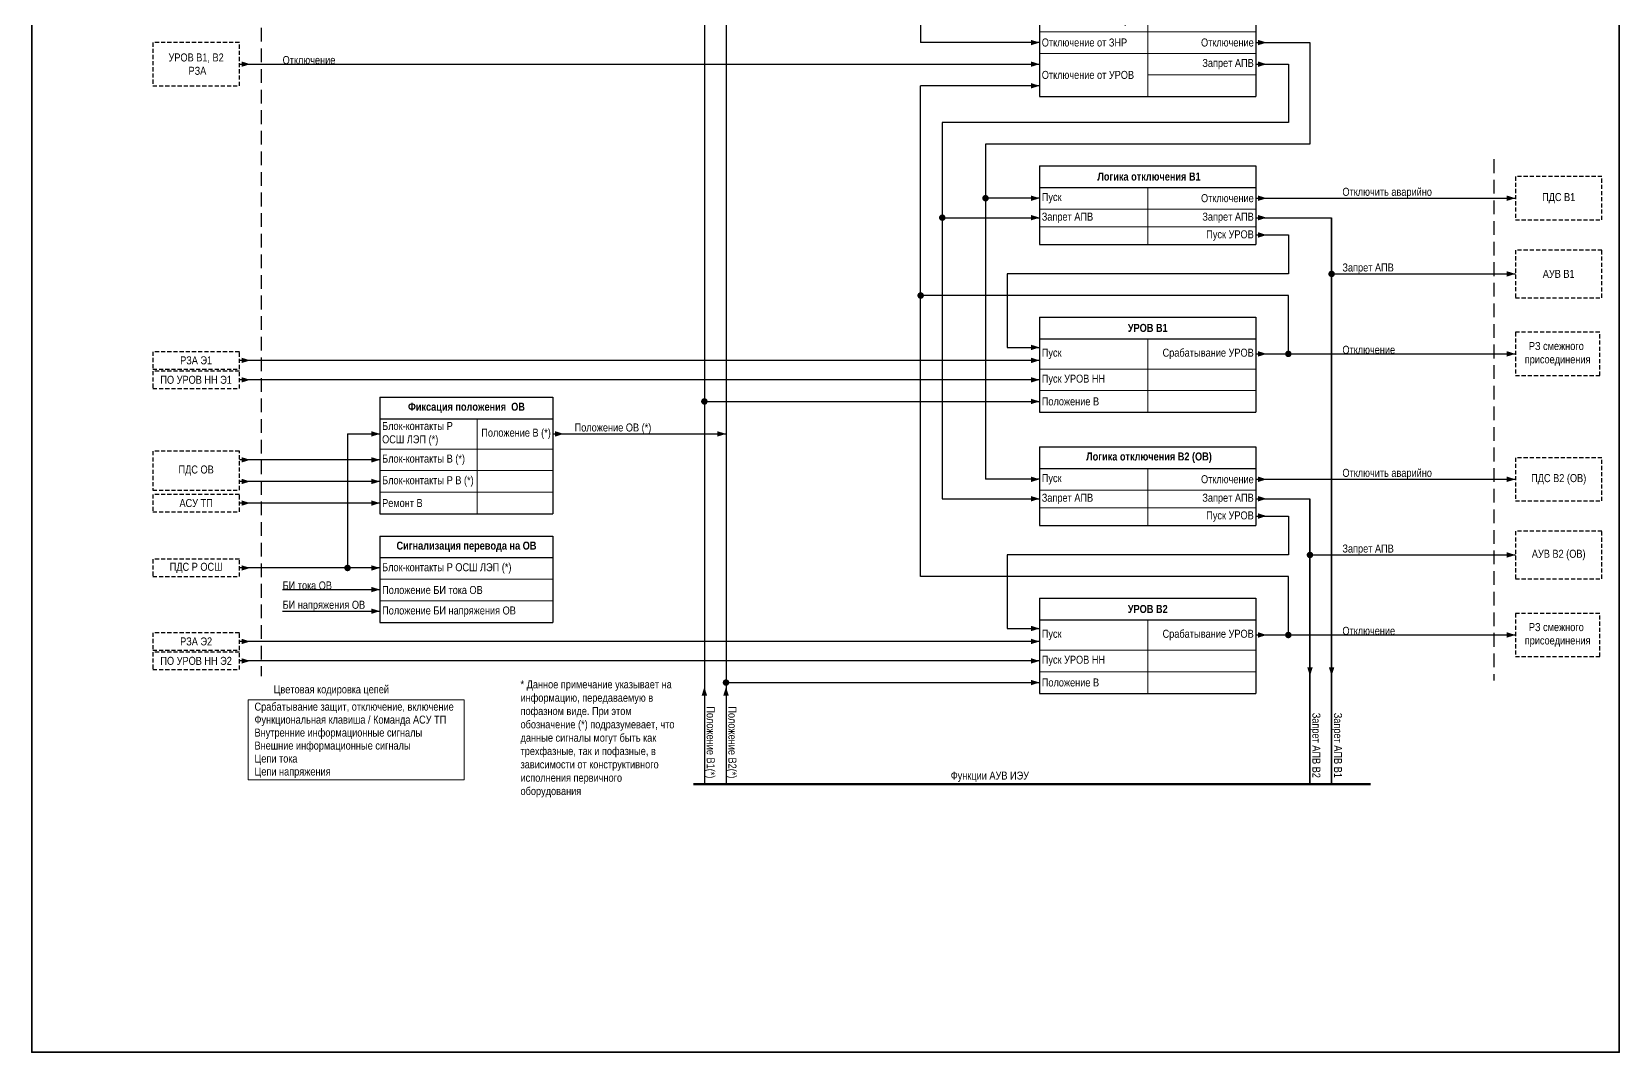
# Model space of a CAD drawing. Header units: millimetres. Extents: x -14593 to 14732, y -17400 to 5232.
# Drawn here: x 3989 to 4723, y -3883 to -3411 of the extents above; entities that cross this region are included whole.
import ezdxf
from ezdxf.enums import TextEntityAlignment as Align

# ---------------------------------------------------------------- set-up
doc = ezdxf.new("R2010")
doc.units = ezdxf.units.MM
doc.linetypes.add('штриховая2', pattern=[9.525, 6.35, -3.175])
for name, color, linetype, lineweight in [('Основная', 7, 'Continuous', 30), ('Отключение_включение', 1, 'Continuous', 30), ('Тонкая', 7, 'Continuous', 18), ('Цепи внешние', 84, 'Continuous', 30), ('Цепи внутренние', 5, 'Continuous', 30), ('Цепи ТН', 200, 'Continuous', 30), ('Цепи ТТ', 23, 'Continuous', 30), ('Цепь - ФК и АСУ', 132, 'Continuous', 30)]:
    doc.layers.add(name, color=color, linetype=linetype, lineweight=lineweight)
doc.layers.add('Рамка', color=8, linetype='Continuous', lineweight=35, plot=False)
doc.styles.add('Narrow', font='ARIALN.TTF')
doc.styles.add('Табл дан', font='ARIALN.TTF')
doc.styles.add('Табл загол', font='ARIALNB.TTF')

# ---------------------------------------------------------------- blocks, each defined once
blk = doc.blocks.new('*T72')
at = {"layer": 'Основная', "color": 0, "linetype": 'ByBlock', "lineweight": -2, "transparency": 16777216}
for p, q in [((0, 0), (100, 0)), ((0, 0), (0, -10)), ((100, 0), (100, -10))]:
    blk.add_line(p, q, dxfattribs=at)
at = {"layer": 'Основная', "color": 0, "linetype": 'ByBlock', "lineweight": 30, "transparency": 16777216}
for p, q in [((0, -10), (100, -10)), ((0, -10), (0, -70)), ((100, -10), (100, -70)), ((0, -70), (100, -70))]:
    blk.add_line(p, q, dxfattribs=at)
at = {"layer": 'Основная', "color": 0, "linetype": 'ByBlock', "lineweight": 18, "transparency": 16777216}
for p, q in [((50, -10), (50, -70)), ((0, -20), (100, -20)), ((0, -30), (100, -30)), ((0, -40), (100, -40)), ((0, -50), (100, -50)), ((50, -60), (100, -60))]:
    blk.add_line(p, q, dxfattribs=at)
at = {"layer": 'Основная', "color": 0, "transparency": 16777216, "char_height": 3.7}
for s, insert, width, attachment_point, style in [('{\\C256;Логика отключения}', (50, -5), 97, 5, 'Табл загол'), ('Пуск ТУ ОТФ', (99, -15), 48, 6, 'Табл дан'), ('Телеотключение', (1, -25), 48, 4, 'Табл дан'), ('Пуск ТО', (99, -25), 48, 6, 'Табл дан'), ('{\\C256;Отключение от защит}', (1, -35), 48, 4, 'Табл дан'), ('Отключение от ЗНР', (1, -45), 48, 4, 'Табл дан'), ('Отключение', (99, -45), 48, 6, 'Табл дан'), ('Отключение от УРОВ', (1, -60), 48, 4, 'Табл дан'), ('Запрет АПВ', (99, -55), 48, 6, 'Табл дан')]:
    blk.add_mtext(s, dxfattribs=dict(at, insert=insert, width=width, attachment_point=attachment_point, style=style))
blk = doc.blocks.new('Point')
at = {"layer": 'Основная', "color": 0, "const_width": 1.5}
blk.add_lwpolyline([(-0.75, 0, 1), (0.75, 0, 1)], format="xyb", close=True, dxfattribs=at)
blk = doc.blocks.new('*T116')
at = {"layer": 'Основная', "color": 0, "linetype": 'ByBlock', "lineweight": -2, "transparency": 16777216}
for p, q in [((0, 0), (100, 0)), ((0, 0), (0, -10)), ((100, 0), (100, -10))]:
    blk.add_line(p, q, dxfattribs=at)
at = {"layer": 'Основная', "color": 0, "linetype": 'ByBlock', "lineweight": 30, "transparency": 16777216}
for p, q in [((0, -10), (100, -10)), ((0, -10), (0, -44)), ((100, -10), (100, -44)), ((0, -44), (100, -44))]:
    blk.add_line(p, q, dxfattribs=at)
at = {"layer": 'Основная', "color": 0, "linetype": 'ByBlock', "lineweight": 18, "transparency": 16777216}
for p, q in [((50, -10), (50, -44)), ((0, -24), (100, -24)), ((0, -34), (100, -34))]:
    blk.add_line(p, q, dxfattribs=at)
at = {"layer": 'Основная', "color": 0, "transparency": 16777216, "char_height": 3.7}
for s, insert, width, attachment_point, style in [('{\\C256;УРОВ В1}', (50, -5), 97, 5, 'Табл загол'), ('{\\C256;Пуск}', (1, -17), 48, 4, 'Табл дан'), ('Срабатывание УРОВ', (99, -17), 48, 6, 'Табл дан'), ('Пуск УРОВ НН', (1, -29), 48, 4, 'Табл дан'), ('Положение В', (1, -39), 48, 4, 'Табл дан')]:
    blk.add_mtext(s, dxfattribs=dict(at, insert=insert, width=width, attachment_point=attachment_point, style=style))
blk = doc.blocks.new('*T117')
at = {"layer": 'Основная', "color": 0, "linetype": 'ByBlock', "lineweight": -2, "transparency": 16777216}
for p, q in [((0, 0), (100, 0)), ((0, 0), (0, -10)), ((100, 0), (100, -10))]:
    blk.add_line(p, q, dxfattribs=at)
at = {"layer": 'Основная', "color": 0, "linetype": 'ByBlock', "lineweight": 30, "transparency": 16777216}
for p, q in [((0, -10), (100, -10)), ((0, -10), (0, -36.33)), ((100, -10), (100, -36.33)), ((0, -36.33), (100, -36.33))]:
    blk.add_line(p, q, dxfattribs=at)
at = {"layer": 'Основная', "color": 0, "linetype": 'ByBlock', "lineweight": 18, "transparency": 16777216}
for p, q in [((50, -10), (50, -36.33)), ((0, -20), (100, -20)), ((0, -28.17), (100, -28.17))]:
    blk.add_line(p, q, dxfattribs=at)
at = {"layer": 'Основная', "color": 0, "transparency": 16777216, "char_height": 3.7}
for s, insert, width, attachment_point, style in [('{\\C256; Логика отключения В1}', (50, -5), 97, 5, 'Табл загол'), ('Пуск', (1, -15), 48, 4, 'Табл дан'), ('Отключение', (99, -15), 48, 6, 'Табл дан'), ('Запрет АПВ', (1, -24.08), 48, 4, 'Табл дан'), ('Запрет АПВ', (99, -24.08), 48, 6, 'Табл дан'), ('Пуск УРОВ', (99, -32.25), 48, 6, 'Табл дан')]:
    blk.add_mtext(s, dxfattribs=dict(at, insert=insert, width=width, attachment_point=attachment_point, style=style))
blk = doc.blocks.new('*T118')
at = {"layer": 'Основная', "color": 0, "linetype": 'ByBlock', "lineweight": -2, "transparency": 16777216}
for p, q in [((0, 0), (100, 0)), ((0, 0), (0, -10)), ((100, 0), (100, -10))]:
    blk.add_line(p, q, dxfattribs=at)
at = {"layer": 'Основная', "color": 0, "linetype": 'ByBlock', "lineweight": 30, "transparency": 16777216}
for p, q in [((0, -10), (100, -10)), ((0, -10), (0, -36.33)), ((100, -10), (100, -36.33)), ((0, -36.33), (100, -36.33))]:
    blk.add_line(p, q, dxfattribs=at)
at = {"layer": 'Основная', "color": 0, "linetype": 'ByBlock', "lineweight": 18, "transparency": 16777216}
for p, q in [((50, -10), (50, -36.33)), ((0, -20), (100, -20)), ((0, -28.17), (100, -28.17))]:
    blk.add_line(p, q, dxfattribs=at)
at = {"layer": 'Основная', "color": 0, "transparency": 16777216, "char_height": 3.7}
for s, insert, width, attachment_point, style in [('{\\C256; Логика отключения В2 (ОВ)}', (50, -5), 97, 5, 'Табл загол'), ('Пуск', (1, -15), 48, 4, 'Табл дан'), ('Отключение', (99, -15), 48, 6, 'Табл дан'), ('Запрет АПВ', (1, -24.08), 48, 4, 'Табл дан'), ('Запрет АПВ', (99, -24.08), 48, 6, 'Табл дан'), ('Пуск УРОВ', (99, -32.25), 48, 6, 'Табл дан')]:
    blk.add_mtext(s, dxfattribs=dict(at, insert=insert, width=width, attachment_point=attachment_point, style=style))
blk = doc.blocks.new('*T115')
at = {"layer": 'Основная', "color": 0, "linetype": 'ByBlock', "lineweight": -2, "transparency": 16777216}
for p, q in [((0, 0), (100, 0)), ((0, 0), (0, -10)), ((100, 0), (100, -10))]:
    blk.add_line(p, q, dxfattribs=at)
at = {"layer": 'Основная', "color": 0, "linetype": 'ByBlock', "lineweight": 30, "transparency": 16777216}
for p, q in [((0, -10), (100, -10)), ((0, -10), (0, -44)), ((100, -10), (100, -44)), ((0, -44), (100, -44))]:
    blk.add_line(p, q, dxfattribs=at)
at = {"layer": 'Основная', "color": 0, "linetype": 'ByBlock', "lineweight": 18, "transparency": 16777216}
for p, q in [((50, -10), (50, -44)), ((0, -24), (100, -24)), ((0, -34), (100, -34))]:
    blk.add_line(p, q, dxfattribs=at)
at = {"layer": 'Основная', "color": 0, "transparency": 16777216, "char_height": 3.7}
for s, insert, width, attachment_point, style in [('{\\C256;УРОВ В2}', (50, -5), 97, 5, 'Табл загол'), ('{\\C256;Пуск}', (1, -17), 48, 4, 'Табл дан'), ('Срабатывание УРОВ', (99, -17), 48, 6, 'Табл дан'), ('Пуск УРОВ НН', (1, -29), 48, 4, 'Табл дан'), ('Положение В', (1, -39), 48, 4, 'Табл дан')]:
    blk.add_mtext(s, dxfattribs=dict(at, insert=insert, width=width, attachment_point=attachment_point, style=style))
blk = doc.blocks.new('*T212')
at = {"layer": 'Основная', "color": 0, "linetype": 'ByBlock', "lineweight": -2, "transparency": 16777216}
for p, q in [((0, 0), (80, 0)), ((0, 0), (0, -10)), ((80, 0), (80, -10))]:
    blk.add_line(p, q, dxfattribs=at)
at = {"layer": 'Основная', "color": 0, "linetype": 'ByBlock', "lineweight": 30, "transparency": 16777216}
for p, q in [((0, -10), (80, -10)), ((0, -10), (0, -40)), ((80, -10), (80, -40)), ((0, -40), (80, -40))]:
    blk.add_line(p, q, dxfattribs=at)
at = {"layer": 'Основная', "color": 0, "linetype": 'ByBlock', "lineweight": 18, "transparency": 16777216}
for p, q in [((0, -20), (80, -20)), ((0, -30), (80, -30))]:
    blk.add_line(p, q, dxfattribs=at)
at = {"layer": 'Основная', "color": 0, "transparency": 16777216, "char_height": 3.7}
for s, insert, width, attachment_point, style in [('Сигнализация перевода на ОВ', (40, -5), 77, 5, 'Табл загол'), ('Блок-контакты Р ОСШ ЛЭП (*)', (1, -15), 78, 4, 'Табл дан'), ('Положение БИ тока ОВ', (1, -25), 78, 4, 'Табл дан'), ('Положение БИ напряжения ОВ', (1, -35), 78, 4, 'Табл дан')]:
    blk.add_mtext(s, dxfattribs=dict(at, insert=insert, width=width, attachment_point=attachment_point, style=style))
blk = doc.blocks.new('*T211')
at = {"layer": 'Основная', "color": 0, "linetype": 'ByBlock', "lineweight": -2, "transparency": 16777216}
for p, q in [((0, 0), (80, 0)), ((0, 0), (0, -10)), ((80, 0), (80, -10))]:
    blk.add_line(p, q, dxfattribs=at)
at = {"layer": 'Основная', "color": 0, "linetype": 'ByBlock', "lineweight": 30, "transparency": 16777216}
for p, q in [((0, -10), (80, -10)), ((0, -10), (0, -54.02)), ((80, -10), (80, -54.02)), ((0, -54.02), (80, -54.02))]:
    blk.add_line(p, q, dxfattribs=at)
at = {"layer": 'Основная', "color": 0, "linetype": 'ByBlock', "lineweight": 18, "transparency": 16777216}
for p, q in [((45, -10), (45, -54.02)), ((0, -24.02), (80, -24.02)), ((0, -34.02), (80, -34.02)), ((0, -44.02), (80, -44.02))]:
    blk.add_line(p, q, dxfattribs=at)
at = {"layer": 'Основная', "color": 0, "transparency": 16777216, "char_height": 3.7}
for s, insert, width, attachment_point, style in [('Фиксация положения  ОВ', (40, -5), 77, 5, 'Табл загол'), ('Блок-контакты Р ОСШ ЛЭП (*)', (1, -17.01), 43, 4, 'Табл дан'), ('\\A1;Положение В (*)', (79, -17.01), 33, 6, 'Табл дан'), ('Блок-контакты В (*)', (1, -29.02), 43, 4, 'Табл дан'), ('Блок-контакты Р В (*)', (1, -39.02), 43, 4, 'Табл дан'), ('Ремонт В', (1, -49.02), 43, 4, 'Табл дан')]:
    blk.add_mtext(s, dxfattribs=dict(at, insert=insert, width=width, attachment_point=attachment_point, style=style))

msp = doc.modelspace()

# ---------------------------------------------------------------- linework, layer by layer
at = {"layer": 'Отключение_включение'}
for points in [[(4400, -3346), (4400, -3416)], [(4580, -3416), (4580, -3463)], [(4085, -3426), (4455, -3426)], [(4455, -3436), (4400, -3436)], [(4400, -3663), (4400, -3436)], [(4580, -3463), (4430, -3463)], [(4430, -3463), (4430, -3488)], [(4455, -3488), (4430, -3488)], [(4430, -3488), (4430, -3618)], [(4555, -3488), (4675, -3488)], [(4570, -3533), (4400, -3533)], [(4570, -3560), (4570, -3533)], [(4455, -3618), (4430, -3618)], [(4555, -3618), (4675, -3618)], [(4570, -3663), (4400, -3663)], [(4570, -3690), (4570, -3663)]]:
    msp.add_lwpolyline(points, dxfattribs=at)
at = {"layer": 'Отключение_включение', "ltscale": 0.3}
for points in [[(4455, -3416), (4400, -3416)], [(4555, -3416), (4580, -3416)], [(4555, -3560), (4675, -3560)], [(4555, -3690), (4675, -3690)]]:
    msp.add_lwpolyline(points, dxfattribs=at)
for points in [[(4455, -3416, 0, 2.5, 0), (4451, -3416, 0, 0, 0)], [(4560, -3416, 0, 2.5, 0), (4556, -3416, 0, 0, 0)], [(4090, -3426, 0, 2.5, 0), (4086, -3426, 0, 0, 0)], [(4455, -3426, 0, 2.5, 0), (4451, -3426, 0, 0, 0)], [(4455, -3436, 0, 2.5, 0), (4451, -3436, 0, 0, 0)], [(4455, -3488, 0, 2.5, 0), (4451, -3488, 0, 0, 0)], [(4560, -3488, 0, 2.5, 0), (4556, -3488, 0, 0, 0)], [(4675, -3488, 0, 2.5, 0), (4671, -3488, 0, 0, 0)], [(4560, -3560, 0, 2.5, 0), (4556, -3560, 0, 0, 0)], [(4675, -3560, 0, 2.5, 0), (4671, -3560, 0, 0, 0)], [(4455, -3618, 0, 2.5, 0), (4451, -3618, 0, 0, 0)], [(4560, -3618, 0, 2.5, 0), (4556, -3618, 0, 0, 0)], [(4675, -3618, 0, 2.5, 0), (4671, -3618, 0, 0, 0)], [(4560, -3690, 0, 2.5, 0), (4556, -3690, 0, 0, 0)], [(4675, -3690, 0, 2.5, 0), (4671, -3690, 0, 0, 0)]]:
    msp.add_lwpolyline(points, format="xyseb", dxfattribs=at)
at = {"layer": 'Рамка', "color": 1}
msp.add_lwpolyline([(3989, -2659), (4723, -2659), (4723, -3883), (3989, -3883)], close=True, dxfattribs=at)
at = {"layer": 'Тонкая', "ltscale": 0.3}
msp.add_lwpolyline([(4089, -3720), (4189, -3720), (4189, -3757), (4089, -3757)], close=True, dxfattribs=at)
at = {"layer": 'Цепи внешние', "linetype": 'штриховая2', "ltscale": 0.3}
for points in [[(4085, -3416), (4045, -3416), (4045, -3436), (4085, -3436)], [(4715, -3478), (4675, -3478), (4675, -3498), (4715, -3498)], [(4715, -3512), (4675, -3512), (4675, -3534), (4715, -3534)], [(4714, -3550), (4675, -3550), (4675, -3570), (4714, -3570)], [(4085, -3559), (4045, -3559), (4045, -3567), (4085, -3567)], [(4085, -3568), (4045, -3568), (4045, -3576), (4085, -3576)], [(4085, -3605), (4045, -3605), (4045, -3623), (4085, -3623)], [(4715, -3608), (4675, -3608), (4675, -3628), (4715, -3628)], [(4085, -3625), (4045, -3625), (4045, -3633), (4085, -3633)], [(4715, -3642), (4675, -3642), (4675, -3664), (4715, -3664)], [(4085, -3655), (4045, -3655), (4045, -3663), (4085, -3663)], [(4714, -3680), (4675, -3680), (4675, -3700), (4714, -3700)], [(4085, -3689), (4045, -3689), (4045, -3697), (4085, -3697)], [(4085, -3698), (4045, -3698), (4045, -3706), (4085, -3706)]]:
    msp.add_lwpolyline(points, close=True, dxfattribs=at)
at = {"layer": 'Цепи внешние', "ltscale": 0.3}
for points in [[(4590, -3523), (4675, -3523)], [(4580, -3653), (4675, -3653)]]:
    msp.add_lwpolyline(points, dxfattribs=at)
for points in [[(4675, -3523, 0, 2.5, 0), (4671, -3523, 0, 0, 0)], [(4090, -3563, 0, 2.5, 0), (4086, -3563, 0, 0, 0)], [(4455, -3563, 0, 2.5, 0), (4451, -3563, 0, 0, 0)], [(4090, -3572, 0, 2.5, 0), (4086, -3572, 0, 0, 0)], [(4455, -3572, 0, 2.5, 0), (4451, -3572, 0, 0, 0)], [(4150, -3597, 0, 2.5, 0), (4146, -3597, 0, 0, 0)], [(4090, -3609, 0, 2.5, 0), (4086, -3609, 0, 0, 0)], [(4150, -3609, 0, 2.5, 0), (4146, -3609, 0, 0, 0)], [(4090, -3619, 0, 2.5, 0), (4086, -3619, 0, 0, 0)], [(4150, -3619, 0, 2.5, 0), (4146, -3619, 0, 0, 0)], [(4090, -3629, 0, 2.5, 0), (4086, -3629, 0, 0, 0)], [(4150, -3629, 0, 2.5, 0), (4146, -3629, 0, 0, 0)], [(4675, -3653, 0, 2.5, 0), (4671, -3653, 0, 0, 0)], [(4090, -3659, 0, 2.5, 0), (4086, -3659, 0, 0, 0)], [(4150, -3659, 0, 2.5, 0), (4146, -3659, 0, 0, 0)], [(4090, -3693, 0, 2.5, 0), (4086, -3693, 0, 0, 0)], [(4455, -3693, 0, 2.5, 0), (4451, -3693, 0, 0, 0)], [(4090, -3702, 0, 2.5, 0), (4086, -3702, 0, 0, 0)], [(4455, -3702, 0, 2.5, 0), (4451, -3702, 0, 0, 0)]]:
    msp.add_lwpolyline(points, format="xyseb", dxfattribs=at)
at = {"layer": 'Цепи внешние'}
for points in [[(4455, -3563), (4085, -3563)], [(4455, -3572), (4085, -3572)], [(4135, -3597), (4135, -3659)], [(4135, -3597), (4150, -3597)], [(4150, -3609), (4085, -3609)], [(4150, -3619), (4085, -3619)], [(4150, -3629), (4085, -3629)], [(4150, -3659), (4085, -3659)], [(4455, -3693), (4085, -3693)], [(4455, -3702), (4085, -3702)]]:
    msp.add_lwpolyline(points, dxfattribs=at)
at = {"layer": 'Цепи внутренние', "linetype": 'штриховая2'}
for points in [[(4095, -3133), (4095, -3709)], [(4665, -3470), (4665, -3711)]]:
    msp.add_lwpolyline(points, dxfattribs=at)
at = {"layer": 'Цепи внутренние', "ltscale": 0.3}
for points in [[(4310, -3385), (4310, -3759)], [(4300, -3395), (4300, -3759)]]:
    msp.add_lwpolyline(points, dxfattribs=at)
for points in [[(4560, -3426, 0, 2.5, 0), (4556, -3426, 0, 0, 0)], [(4455, -3497, 0, 2.5, 0), (4451, -3497, 0, 0, 0)], [(4560, -3497, 0, 2.5, 0), (4556, -3497, 0, 0, 0)], [(4560, -3505, 0, 2.5, 0), (4556, -3505, 0, 0, 0)], [(4455, -3557, 0, 2.5, 0), (4451, -3557, 0, 0, 0)], [(4455, -3582, 0, 2.5, 0), (4451, -3582, 0, 0, 0)], [(4235, -3597, 0, 2.5, 0), (4231, -3597, 0, 0, 0)], [(4310, -3597, 0, 2.5, 0), (4306, -3597, 0, 0, 0)], [(4455, -3627, 0, 2.5, 0), (4451, -3627, 0, 0, 0)], [(4560, -3627, 0, 2.5, 0), (4556, -3627, 0, 0, 0)], [(4560, -3635, 0, 2.5, 0), (4556, -3635, 0, 0, 0)], [(4150, -3669, 0, 2.5, 0), (4146, -3669, 0, 0, 0)], [(4150, -3679, 0, 2.5, 0), (4146, -3679, 0, 0, 0)], [(4455, -3687, 0, 2.5, 0), (4451, -3687, 0, 0, 0)], [(4580, -3709, 0, 2.5, 0), (4580, -3705, 0, 0, 0)], [(4590, -3709, 0, 2.5, 0), (4590, -3705, 0, 0, 0)], [(4300, -3714, 0, 2.5, 0), (4300, -3718, 0, 0, 0)], [(4310, -3714, 0, 2.5, 0), (4310, -3718, 0, 0, 0)], [(4455, -3712, 0, 2.5, 0), (4451, -3712, 0, 0, 0)]]:
    msp.add_lwpolyline(points, format="xyseb", dxfattribs=at)
at = {"layer": 'Цепи внутренние'}
for points in [[(4555, -3426), (4570, -3426)], [(4570, -3426), (4570, -3453)], [(4570, -3453), (4410, -3453)], [(4410, -3453), (4410, -3497)], [(4410, -3497), (4455, -3497)], [(4410, -3497), (4410, -3627)], [(4555, -3497), (4590, -3497)], [(4590, -3497), (4590, -3759)], [(4590, -3759), (4590, -3497)], [(4555, -3505), (4570, -3505)], [(4570, -3505), (4570, -3523)], [(4570, -3523), (4440, -3523)], [(4440, -3523), (4440, -3557)], [(4440, -3557), (4455, -3557)], [(4300, -3582), (4455, -3582)], [(4230, -3597), (4310, -3597)], [(4410, -3627), (4455, -3627)], [(4555, -3627), (4580, -3627)], [(4580, -3627), (4580, -3759)], [(4580, -3759), (4580, -3627)], [(4555, -3635), (4570, -3635)], [(4570, -3635), (4570, -3653)], [(4570, -3653), (4440, -3653)], [(4440, -3653), (4440, -3687)], [(4105, -3669), (4150, -3669)], [(4105, -3679), (4150, -3679)], [(4440, -3687), (4455, -3687)], [(4310, -3712), (4340, -3712), (4340, -3712)], [(4340, -3712), (4455, -3712)]]:
    msp.add_lwpolyline(points, dxfattribs=at)
at = {"layer": 'Цепи внутренние', "lineweight": 60}
msp.add_lwpolyline([(4295, -3759), (4608, -3759)], dxfattribs=at)

# ---------------------------------------------------------------- block references
for name, p in [('*T72', (4455, -3371)), ('*T117', (4455, -3473)), ('*T116', (4455, -3543)), ('*T211', (4150, -3579.97)), ('*T118', (4455, -3603)), ('*T212', (4150, -3644.23)), ('*T115', (4455, -3673))]:
    msp.add_blockref(name, p)
at = {"layer": 'Отключение_включение'}
for p in [(4430, -3488), (4400, -3533), (4570, -3560), (4570, -3690)]:
    msp.add_blockref('Point', p, dxfattribs=at)
at = {"layer": 'Цепи внешние'}
for p in [(4590, -3523), (4580, -3653), (4135, -3659)]:
    msp.add_blockref('Point', p, dxfattribs=at)
at = {"layer": 'Цепи внутренние'}
for p in [(4410, -3497), (4300, -3582), (4310, -3712)]:
    msp.add_blockref('Point', p, dxfattribs=at)

# ---------------------------------------------------------------- texts
at = {"layer": 'Основная', "style": 'Narrow'}
msp.add_text('Цветовая кодировка цепей', height=3.7, dxfattribs=at).set_placement((4127.5, -3717), align=Align.CENTER)
at = {"layer": 'Основная', "char_height": 3.7, "style": 'Narrow'}
for s, insert, width, attachment_point in [('УРОВ В1, В2\\P РЗА', (4065, -3426), 40, 5), ('Отключение', (4105, -3426), 65, 7), ('Отключить аварийно', (4595, -3488), 124, 7), ('ПДС В1', (4695, -3488), 40, 5), ('Запрет АПВ', (4595, -3523), 64, 7), ('АУВ В1', (4695, -3523), 40, 5), ('Отключение', (4595, -3560), 105, 7), ('РЗ смежного  присоединения ', (4694.5, -3560), 39, 5), ('РЗА Э1', (4065, -3563), 40, 5), ('ПО УРОВ НН Э1', (4065, -3572), 40, 5), ('Положение ОВ (*)', (4240, -3597), 65, 7), ('ПДС ОВ', (4065, -3614), 40, 5), ('Отключить аварийно', (4595, -3618), 124, 7), ('ПДС В2 (ОВ)', (4695, -3618), 40, 5), ('АСУ ТП', (4065, -3629), 40, 5), ('Запрет АПВ', (4595, -3653), 64, 7), ('АУВ В2 (ОВ)', (4695, -3653), 40, 5), ('ПДС Р ОСШ', (4065, -3659), 40, 5), ('БИ тока ОВ', (4105, -3669), 65, 7), ('БИ напряжения ОВ', (4105, -3679), 65, 7), ('РЗ смежного  присоединения ', (4694.5, -3690), 39, 5), ('РЗА Э2', (4065, -3693), 40, 5), ('Отключение', (4595, -3690), 105, 7), ('ПО УРОВ НН Э2', (4065, -3702), 40, 5), ('* Данное примечание указывает на информацию, передаваемую в пофазном виде. При этом обозначение (*) подразумевает, что данные сигналы могут быть как трехфазные, так и пофазные, в зависимости от конструктивного исполнения первичного оборудования', (4215, -3711), 75.9096, 1), ('Функции АУВ ИЭУ', (4432, -3758), 55, 8)]:
    msp.add_mtext(s, dxfattribs=dict(at, insert=insert, width=width, attachment_point=attachment_point))
at = {"layer": 'Основная', "char_height": 3.7, "width": 65, "attachment_point": 7, "rotation": 270, "style": 'Narrow'}
for s, insert in [('Положение В1(*)', (4300, -3723)), ('Положение В2(*)', (4310, -3723)), ('Запрет АПВ В2', (4580, -3726)), ('Запрет АПВ В1', (4590, -3726))]:
    msp.add_mtext(s, dxfattribs=dict(at, insert=insert))
at = {"layer": 'Отключение_включение', "style": 'Narrow'}
msp.add_text('Срабатывание защит, отключение, включение', height=3.7, dxfattribs=at).set_placement((4092, -3725))
at = {"layer": 'Цепи внешние', "style": 'Narrow'}
msp.add_text('Внешние информационные сигналы', height=3.7, dxfattribs=at).set_placement((4092, -3743))
at = {"layer": 'Цепи внутренние', "style": 'Narrow'}
msp.add_text('Внутренние информационные сигналы', height=3.7, dxfattribs=at).set_placement((4092, -3737))
at = {"layer": 'Цепи ТН', "style": 'Narrow'}
msp.add_text('Цепи напряжения', height=3.7, dxfattribs=at).set_placement((4092, -3755))
at = {"layer": 'Цепи ТТ', "style": 'Narrow'}
msp.add_text('Цепи тока', height=3.7, dxfattribs=at).set_placement((4092, -3749))
at = {"layer": 'Цепь - ФК и АСУ', "style": 'Narrow'}
msp.add_text('Функциональная клавиша / Команда АСУ ТП', height=3.7, dxfattribs=at).set_placement((4092, -3731))

doc.saveas('drawing.dxf')
